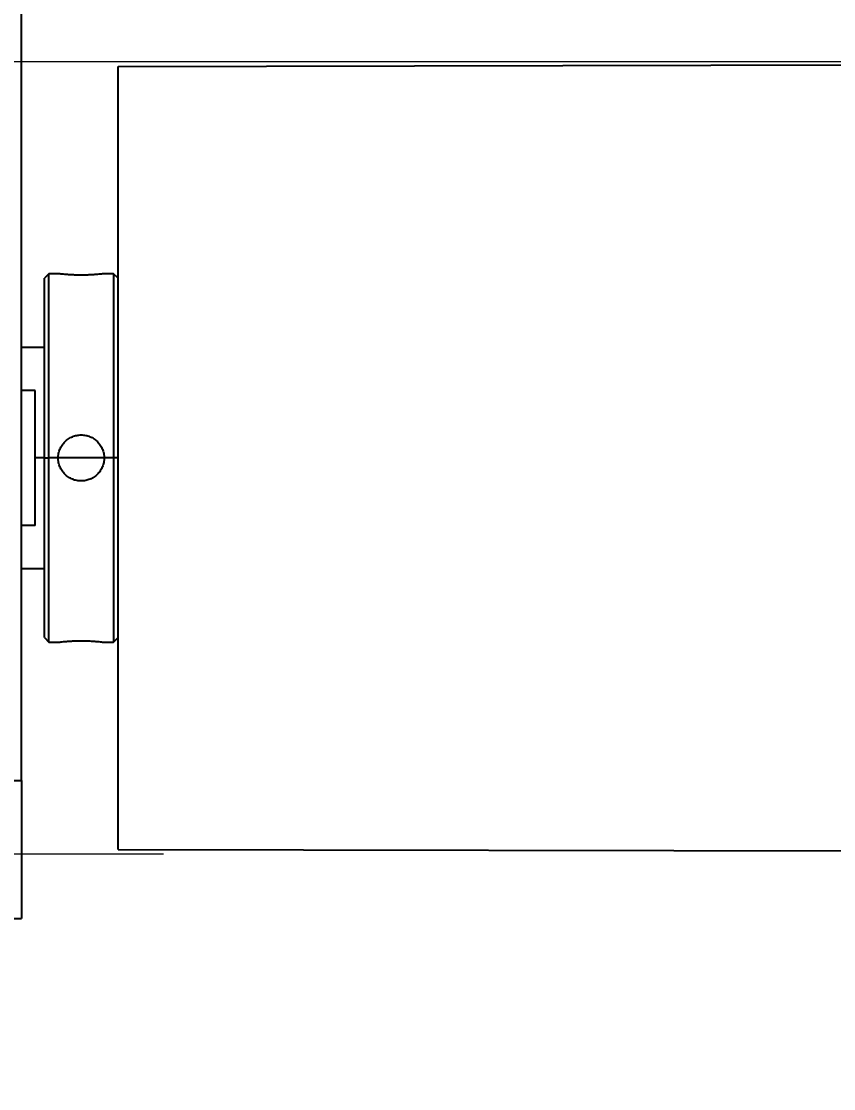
# Model space of a CAD drawing. Header units: millimetres. Extents: x 2 to 418, y 2 to 295.
# Drawn here: x 52.64 to 58.52, y 72.69 to 80.42 of the extents above; entities that cross this region are included whole.
import ezdxf

# ---------------------------------------------------------------- set-up
doc = ezdxf.new("R2010")
doc.units = ezdxf.units.MM
doc.styles.add('SLDTEXTSTYLE0', font='TXT', dxfattribs={"width": 0.75})
doc.dimstyles.new('SLDDIMSTYLE0', dxfattribs={"dimtxt": 3.175, "dimasz": 3.302, "dimexe": 0, "dimexo": 0.0625, "dimgap": 0.79375, "dimtad": 0, "dimtih": 1, "dimtoh": 1, "dimlfac": 15, "dimrnd": 1e-09, "dimzin": 4, "dimdsep": 46, "dimtxsty": 'SLDTEXTSTYLE0', "dimsah": 1, "dimcen": 0.09, "dimadec": 0, "dimazin": 1, "dimtfac": 1, "dimtmove": 0, "dimatfit": 0, "dimfxl": 0, "dimfrac": 2, "dimtolj": 1, "dimtzin": 12, "dimarcsym": 0})

# ---------------------------------------------------------------- blocks, each defined once
blk = doc.blocks.new('_D')
at = {"color": 7, "linetype": 'Continuous', "lineweight": 0}
for p, q in [((37.671, 80.124), (37.671, 86.474)), ((69.001, 80.124), (34.496, 80.124)), ((53.6677, 74.3906), (34.496, 74.3906)), ((37.671, 67.5967), (37.671, 74.3906)), ((31.321, 67.5967), (37.671, 67.5967))]:
    blk.add_line(p, q, dxfattribs=at)
at = {"color": 7, "linetype": 'Continuous', "lineweight": 18}
for points in [[(37.671, 80.124), (38.179, 83.426), (37.163, 83.426)], [(37.671, 74.3906), (37.163, 71.0886), (38.179, 71.0886)]]:
    blk.add_solid(points, dxfattribs=at)
at = {"color": 7, "linetype": 'Continuous', "lineweight": 18, "char_height": 3.175, "attachment_point": 1, "style": 'SLDTEXTSTYLE0'}
for s, insert in [('%%c', (15.9758, 69.1368)), ('86.00', (20.7641, 69.1853))]:
    blk.add_mtext(s, dxfattribs=dict(at, insert=insert))

msp = doc.modelspace()

# ---------------------------------------------------------------- linework, layer by layer
at = {"color": 7, "linetype": 'Continuous', "lineweight": 25}
for p, q in [((52.63767, 74.92398), (52.63767, 81.05731)), ((53.33767, 80.09064), (70.271, 80.12398)), ((53.33767, 74.42398), (53.33767, 80.09064)), ((52.83767, 78.59064), (52.80434, 78.55731)), ((52.80434, 77.25731), (52.80434, 78.55731)), ((52.90434, 78.59064), (52.83767, 78.59064)), ((52.83767, 77.25731), (52.83767, 78.59064)), ((53.30434, 78.59064), (53.23767, 78.59064)), ((53.33767, 78.55731), (53.30434, 78.59064)), ((53.30434, 78.59064), (53.30434, 77.25731)), ((52.80434, 78.05731), (52.63767, 78.05731)), ((52.73767, 77.74607), (52.63767, 77.74607)), ((52.73767, 77.25731), (52.73767, 77.74607)), ((52.73767, 76.76855), (52.73767, 77.25731)), ((52.80434, 75.95731), (52.80434, 77.25731)), ((52.80434, 77.25731), (52.83767, 77.25731)), ((52.83767, 75.92398), (52.83767, 77.25731)), ((52.90434, 77.25731), (52.83767, 77.25731)), ((53.30434, 77.25731), (53.23767, 77.25731)), ((53.30434, 77.25731), (53.30434, 75.92398)), ((53.33767, 77.25731), (53.30434, 77.25731)), ((52.73767, 76.76855), (52.63767, 76.76855)), ((52.63767, 76.45731), (52.80434, 76.45731)), ((52.80434, 75.95731), (52.83767, 75.92398)), ((52.83767, 75.92398), (52.90434, 75.92398)), ((53.23767, 75.92398), (53.30434, 75.92398)), ((53.30434, 75.92398), (53.33767, 75.95731)), ((52.10434, 74.92398), (52.63767, 74.92398)), ((52.63767, 74.92398), (52.63767, 73.92398)), ((53.33767, 74.42398), (70.271, 74.39064)), ((52.10434, 73.92398), (52.63767, 73.92398))]:
    msp.add_line(p, q, dxfattribs=at)
at = {"color": 8, "linetype": 'Continuous', "lineweight": 25}
for p, q in [((52.80434, 77.25731), (52.73767, 77.25731)), ((53.23767, 77.25731), (52.90434, 77.25731))]:
    msp.add_line(p, q, dxfattribs=at)
at = {"color": 7, "linetype": 'Continuous', "lineweight": 25}
for points in [[(53.23767, 78.59064), (53.23767, 78.59064), (53.23659, 78.59051), (53.23235, 78.58999), (53.22914, 78.5896), (53.22077, 78.58863), (53.21565, 78.58806), (53.20356, 78.5868), (53.19653, 78.58611), (53.18117, 78.58474), (53.17279, 78.58406), (53.15458, 78.58279), (53.1449, 78.58221), (53.12485, 78.58124), (53.11434, 78.58085), (53.09282, 78.58032), (53.082, 78.58019), (53.06024, 78.58018), (53.04919, 78.58032), (53.02781, 78.58085), (53.01741, 78.58123), (52.99722, 78.5822), (52.98748, 78.58279), (52.96943, 78.58405), (52.96101, 78.58473), (52.94545, 78.58611), (52.93856, 78.58679), (52.92648, 78.58804), (52.92126, 78.58863), (52.91288, 78.5896), (52.90972, 78.58998), (52.90544, 78.5905), (52.90434, 78.59064), (52.90434, 78.59064)], [(52.90434, 77.25731), (52.90434, 77.26833), (52.90542, 77.27917), (52.90966, 77.30048), (52.91287, 77.31107), (52.92123, 77.33124), (52.92635, 77.34081), (52.93844, 77.35892), (52.94547, 77.36749), (52.96083, 77.38284), (52.96921, 77.38974), (52.98742, 77.40192), (52.99711, 77.40709), (53.01715, 77.41541), (53.02767, 77.41862), (53.04918, 77.42291), (53.06, 77.42397), (53.08176, 77.42398), (53.09281, 77.4229), (53.1142, 77.41865), (53.12459, 77.4155), (53.14478, 77.40716), (53.15452, 77.40195), (53.17257, 77.38989), (53.181, 77.38301), (53.19655, 77.36747), (53.20345, 77.35907), (53.21552, 77.34104), (53.22075, 77.33129), (53.22912, 77.31112), (53.23228, 77.30073), (53.23656, 77.27936), (53.23767, 77.26833), (53.23767, 77.25731)], [(53.23767, 77.25731), (53.23767, 77.24629), (53.23659, 77.23545), (53.23235, 77.21414), (53.22914, 77.20355), (53.22077, 77.18338), (53.21565, 77.17381), (53.20356, 77.1557), (53.19653, 77.14713), (53.18117, 77.13178), (53.17279, 77.12488), (53.15458, 77.1127), (53.1449, 77.10753), (53.12485, 77.09921), (53.11434, 77.096), (53.09282, 77.09171), (53.082, 77.09065), (53.06024, 77.09064), (53.04919, 77.09172), (53.02781, 77.09597), (53.01741, 77.09912), (52.99722, 77.10746), (52.98748, 77.11267), (52.96943, 77.12473), (52.96101, 77.13161), (52.94545, 77.14715), (52.93856, 77.15555), (52.92648, 77.17358), (52.92126, 77.18333), (52.91288, 77.2035), (52.90972, 77.21389), (52.90544, 77.23526), (52.90434, 77.24629), (52.90434, 77.25731)], [(52.90434, 75.92398), (52.90434, 75.92398), (52.90542, 75.92411), (52.90966, 75.92463), (52.91287, 75.92502), (52.92123, 75.92599), (52.92635, 75.92656), (52.93844, 75.92782), (52.94547, 75.92851), (52.96083, 75.92988), (52.96921, 75.93056), (52.98742, 75.93183), (52.99711, 75.93241), (53.01715, 75.93338), (53.02767, 75.93377), (53.04918, 75.9343), (53.06, 75.93443), (53.08176, 75.93444), (53.09281, 75.9343), (53.1142, 75.93377), (53.12459, 75.93339), (53.14478, 75.93242), (53.15452, 75.93183), (53.17257, 75.93057), (53.181, 75.92989), (53.19655, 75.92851), (53.20345, 75.92783), (53.21552, 75.92658), (53.22075, 75.92599), (53.22912, 75.92502), (53.23228, 75.92464), (53.23656, 75.92412), (53.23767, 75.92398), (53.23767, 75.92398)]]:
    msp.add_open_spline(points, degree=3, knots=[0, 0, 0, 0, 0.0625, 0.0625, 0.125, 0.125, 0.1875, 0.1875, 0.25, 0.25, 0.3125, 0.3125, 0.375, 0.375, 0.4375, 0.4375, 0.5, 0.5, 0.5625, 0.5625, 0.625, 0.625, 0.6875, 0.6875, 0.75, 0.75, 0.8125, 0.8125, 0.875, 0.875, 0.9375, 0.9375, 1, 1, 1, 1], dxfattribs=at)

# ---------------------------------------------------------------- dimensions: what is measured, and where the dimension line sits
at = {"color": 7, "linetype": 'Continuous', "lineweight": 18}
dim = msp.add_linear_dim(base=(37.671, 74.39064), p1=(70.271, 80.12398), p2=(54.93767, 74.39064), angle=90, text='%%c<>', dimstyle='SLDDIMSTYLE0', dxfattribs=at)
dim.commit()
dim.dimension.update_dxf_attribs({"geometry": '_D', "text_midpoint": (37.671, 67.59671), "dimtype": 160})

doc.saveas('drawing.dxf')
